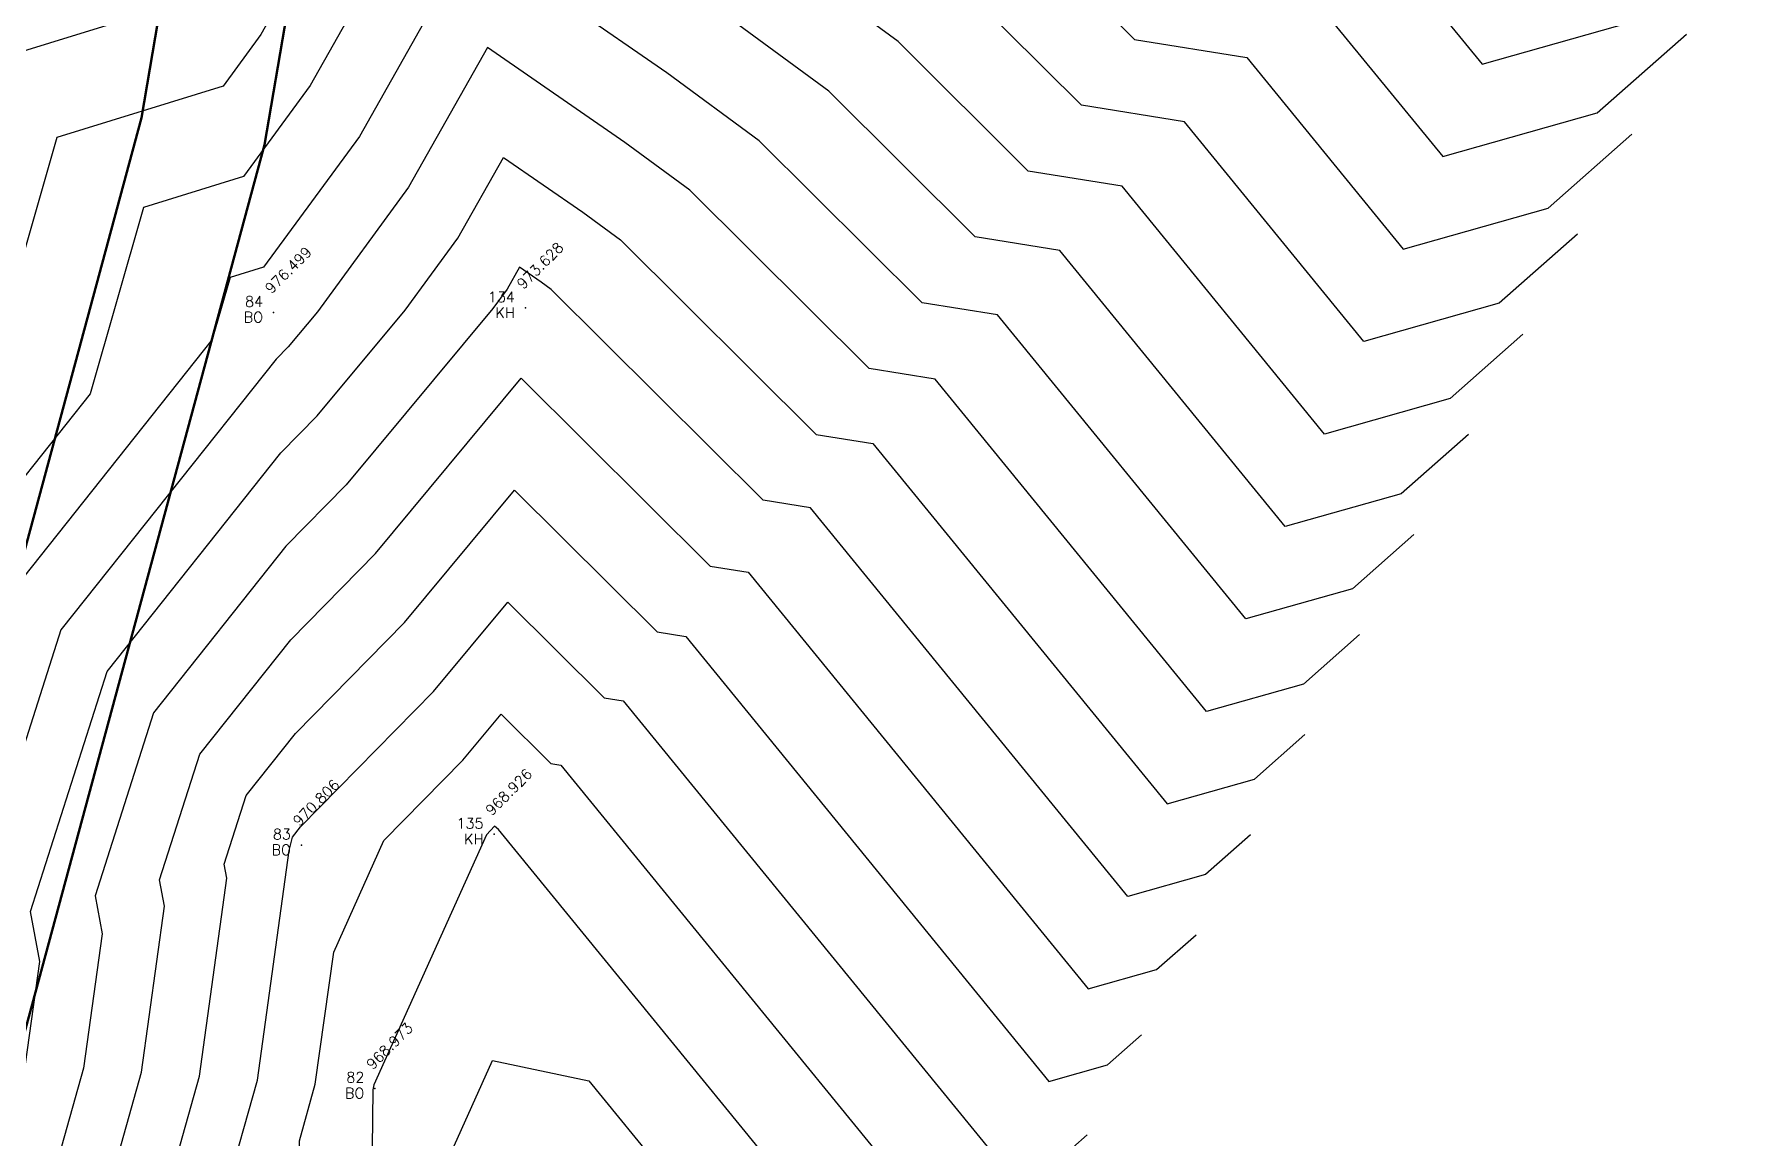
# Model space of a CAD drawing. Header units: metres. Extents: x 319894 to 3389272, y 120 to 6136017.
# Drawn here: x 320836.83 to 320877.47, y 3067848.22 to 3067874.48 of the extents above; entities that cross this region are included whole.
import ezdxf
from ezdxf.enums import TextEntityAlignment as Align

# ---------------------------------------------------------------- set-up
doc = ezdxf.new("R2010")
doc.units = ezdxf.units.M
doc.header["$MEASUREMENT"] = 0
for name, color, linetype in [('BO', 7, 'Continuous'), ('Contour', 254, 'Continuous'), ('Index_Contour', 8, 'Continuous'), ('KH', 7, 'Continuous'), ('Points', 7, 'Continuous'), ('Points-ELV', 6, 'Continuous'), ('Points-NUM', 4, 'Continuous'), ('Points-TXT', 3, 'Continuous')]:
    doc.layers.add(name, color=color, linetype=linetype)
doc.styles.add('romans', font='romans.shx')

# ---------------------------------------------------------------- blocks, each defined once
blk = doc.blocks.new('POINTS')
at = {"layer": 'Points'}
blk.add_line((0, 0), (0, 0), dxfattribs=at)
blk.add_point((0, 0), dxfattribs=at)
at = {"layer": 'Points-ELV', "style": 'romans'}
blk.add_attdef('ELEV', text='', height=1, rotation=45, dxfattribs=at).set_placement((0, 0), align=Align.BOTTOM_LEFT)
at = {"layer": 'Points-NUM', "style": 'romans'}
blk.add_attdef('PTNUM', text='', height=1, dxfattribs=at).set_placement((0, 0), align=Align.BOTTOM_RIGHT)
at = {"layer": 'Points-TXT', "style": 'romans'}
blk.add_attdef('DESC', text='', height=1, dxfattribs=at).set_placement((0, 0), align=Align.BOTTOM_RIGHT)

msp = doc.modelspace()

# ---------------------------------------------------------------- linework, layer by layer
at = {"color": 3, "lineweight": 50, "elevation": 987.586}
for points in [[(320836.311, 3067849.63), (320842.321, 3067871.847), (320844.441, 3067884.298), (320842.682, 3067889.658), (320837.849, 3067892.947), (320832.529, 3067891.702)], [(320833.3, 3067849.988), (320839.388, 3067872.492), (320841.359, 3067884.069), (320840.15, 3067887.752), (320837.25, 3067889.726), (320835.355, 3067889.282)]]:
    msp.add_lwpolyline(points, dxfattribs=at)
at = {"color": 1, "lineweight": 30, "elevation": 987.586}
msp.add_lwpolyline([(320836.311, 3067849.63), (320842.321, 3067871.847), (320844.441, 3067884.298), (320842.682, 3067889.658), (320837.849, 3067892.947), (320832.529, 3067891.702)], dxfattribs=at)
at = {"color": 5, "lineweight": 30}
msp.add_lwpolyline([(320868.385, 3067860.196), (320867.05, 3067859.018), (320864.742, 3067858.366), (320858.282, 3067866.274), (320856.713, 3067866.524), (320852.446, 3067870.767), (320850.898, 3067871.903), (320847.626, 3067874.164), (320845.749, 3067870.84), (320843.575, 3067867.879), (320842.879, 3067867.042), (320842.591, 3067866.749), (320837.467, 3067860.306), (320835.207, 3067853.227)], dxfattribs=at)
msp.add_lwpolyline([(320868.385, 3067860.196), (320867.05, 3067859.018), (320864.742, 3067858.366), (320858.282, 3067866.274), (320856.713, 3067866.524), (320852.446, 3067870.767), (320850.898, 3067871.903), (320847.626, 3067874.164), (320845.749, 3067870.84), (320843.575, 3067867.879), (320842.879, 3067867.042), (320842.591, 3067866.749), (320837.467, 3067860.306), (320835.207, 3067853.227)], dxfattribs=at)
at = {"layer": 'Contour'}
for points in [[(320835.927, 3067890.868), (320837.414, 3067892.646), (320836.654, 3067892.969), (320837.087, 3067893.515), (320837.275, 3067894.382), (320837.438, 3067895.193), (320838.269, 3067896.175), (320838.887, 3067896.869), (320839.165, 3067896.569), (320846.852, 3067895.284), (320846.945, 3067895.205), (320847.43, 3067892.796), (320847.763, 3067892.666), (320851.996, 3067889.83), (320855.34, 3067885.28), (320857.89, 3067883.518), (320864.006, 3067879.028), (320865.552, 3067877.491), (320868.674, 3067876.993), (320871.305, 3067873.772), (320875.208, 3067874.874), (320877.466, 3067876.867)], [(320836.312, 3067888.294), (320839.894, 3067892.576), (320838.063, 3067893.353), (320838.138, 3067893.448), (320838.435, 3067894.819), (320838.526, 3067894.983), (320840.214, 3067893.294), (320841.621, 3067893.059), (320842.612, 3067892.217), (320842.682, 3067891.869), (320847.451, 3067890), (320850.638, 3067887.866), (320853.155, 3067884.44), (320856.892, 3067881.858), (320862.354, 3067877.848), (320864.289, 3067875.924), (320867.189, 3067875.461), (320870.367, 3067871.571), (320874.043, 3067872.609), (320876.169, 3067874.486)], [(320836.697, 3067885.719), (320836.965, 3067886.04), (320838.456, 3067885.657), (320838.556, 3067885.553), (320843.215, 3067888.872), (320847.139, 3067887.335), (320849.279, 3067885.901), (320850.97, 3067883.601), (320855.893, 3067880.199), (320860.703, 3067876.668), (320863.027, 3067874.358), (320865.705, 3067873.93), (320869.429, 3067869.37), (320872.877, 3067870.344), (320874.871, 3067872.104)], [(320872.277, 3067867.341), (320870.546, 3067865.813), (320867.554, 3067864.968), (320862.736, 3067870.868), (320860.501, 3067871.224), (320857.4, 3067874.307), (320853.895, 3067876.881), (320846.6, 3067881.922), (320846.515, 3067882.004), (320846.314, 3067881.956), (320846.307, 3067881.688), (320842.233, 3067874.472), (320841.335, 3067873.248), (320837.371, 3067872.027), (320835.251, 3067864.638)], [(320870.98, 3067864.96), (320869.381, 3067863.548), (320866.617, 3067862.767), (320861.251, 3067869.336), (320859.239, 3067869.658), (320855.749, 3067873.127), (320852.896, 3067875.222), (320846.865, 3067879.389), (320843.405, 3067873.261), (320841.814, 3067871.093), (320839.435, 3067870.361), (320838.163, 3067865.926), (320835.261, 3067862.278)], [(320869.683, 3067862.578), (320868.216, 3067861.283), (320865.679, 3067860.567), (320859.767, 3067867.805), (320857.976, 3067868.091), (320854.097, 3067871.947), (320851.897, 3067873.563), (320847.245, 3067876.777), (320844.577, 3067872.05), (320842.293, 3067868.939), (320841.499, 3067868.695), (320841.074, 3067867.214), (320836.364, 3067861.292)], [(320868.385, 3067860.196), (320867.05, 3067859.018), (320864.742, 3067858.366), (320858.282, 3067866.274), (320856.713, 3067866.524), (320852.446, 3067870.767), (320850.898, 3067871.903), (320847.626, 3067874.164), (320845.749, 3067870.84), (320843.575, 3067867.879), (320842.879, 3067867.042), (320842.591, 3067866.749), (320837.467, 3067860.306), (320835.207, 3067853.227)], [(320865.791, 3067855.433), (320864.719, 3067854.487), (320862.867, 3067853.964), (320855.314, 3067863.211), (320854.188, 3067863.391), (320849.143, 3067868.407), (320848.9, 3067868.585), (320848.387, 3067868.94), (320848.092, 3067868.418), (320847.751, 3067867.954), (320844.265, 3067863.762), (320842.824, 3067862.296), (320839.673, 3067858.334), (320838.283, 3067853.981), (320838.451, 3067853.073), (320838.006, 3067849.875), (320836.154, 3067843.272)], [(320834.589, 3067830.476), (320836.844, 3067833.504), (320837.886, 3067834.984), (320838.766, 3067836.011), (320839.033, 3067837.644), (320837.861, 3067841.211), (320837.903, 3067844.49), (320839.386, 3067849.78), (320839.937, 3067853.734), (320839.821, 3067854.358), (320840.776, 3067857.348), (320842.941, 3067860.07), (320844.958, 3067862.122), (320848.428, 3067866.295), (320852.925, 3067861.824), (320853.829, 3067861.68), (320861.929, 3067851.763), (320863.554, 3067852.222), (320864.494, 3067853.052)], [(320835.621, 3067829.03), (320839.452, 3067834.175), (320839.711, 3067834.544), (320839.931, 3067834.8), (320840.453, 3067838), (320839.587, 3067840.635), (320839.651, 3067845.709), (320840.766, 3067849.685), (320841.422, 3067854.395), (320841.36, 3067854.735), (320841.879, 3067856.362), (320843.057, 3067857.843), (320845.651, 3067860.483), (320848.27, 3067863.631), (320851.663, 3067860.258), (320852.345, 3067860.149), (320860.991, 3067849.562), (320862.388, 3067849.957), (320863.196, 3067850.67)], [(320841.4, 3067846.927), (320842.147, 3067849.59), (320842.908, 3067855.057), (320842.982, 3067855.376), (320843.174, 3067855.617), (320846.344, 3067858.843), (320848.111, 3067860.967), (320850.4, 3067858.691), (320850.86, 3067858.618), (320860.054, 3067847.361)], [(320859.305, 3067843.526), (320858.892, 3067843.161), (320858.179, 3067842.96), (320847.891, 3067855.555), (320847.793, 3067855.639), (320847.601, 3067855.432), (320844.919, 3067849.482), (320844.897, 3067849.364), (320844.879, 3067847.98), (320844.759, 3067839.61), (320845.027, 3067838.855), (320845.004, 3067838.61), (320848.014, 3067833.386), (320847.923, 3067828.645), (320847.421, 3067826.171), (320846.205, 3067822.705), (320846.343, 3067822.475)], [(320849.186, 3067826.817), (320848.799, 3067827.459), (320849.474, 3067829.383), (320849.753, 3067830.757), (320849.803, 3067833.39), (320848.132, 3067836.292), (320848.29, 3067837.965), (320846.454, 3067843.137), (320846.514, 3067847.327), (320847.742, 3067850.059), (320850.042, 3067849.574), (320857.241, 3067840.759), (320857.727, 3067840.896), (320858.008, 3067841.144)], [(320861.223, 3067847.692), (320861.899, 3067848.289)]]:
    msp.add_lwpolyline(points, dxfattribs=at)
at = {"layer": 'Index_Contour'}
for points in [[(320873.574, 3067869.723), (320871.712, 3067868.078), (320868.492, 3067867.169), (320864.22, 3067872.399), (320861.764, 3067872.791), (320859.052, 3067875.487), (320854.894, 3067878.54), (320848.785, 3067882.761), (320847.921, 3067883.937), (320846.827, 3067884.669), (320844.822, 3067885.455), (320842.149, 3067883.551), (320841.994, 3067877.335), (320841.061, 3067875.682), (320840.856, 3067875.402), (320835.307, 3067873.693)], [(320836.626, 3067849.971), (320836.966, 3067852.412), (320836.745, 3067853.604), (320838.57, 3067859.32), (320842.708, 3067864.522), (320843.572, 3067865.402), (320845.663, 3067867.916), (320846.92, 3067869.629), (320848.006, 3067871.552), (320849.899, 3067870.244), (320850.794, 3067869.587), (320855.451, 3067864.958), (320856.798, 3067864.743), (320863.804, 3067856.165), (320865.885, 3067856.752), (320867.088, 3067857.815)], [(320840.636, 3067816.983), (320841.3, 3067817.64), (320841.735, 3067818.116), (320843.851, 3067820.138), (320844.466, 3067820.584), (320844.611, 3067820.803), (320845.368, 3067822.958), (320846.093, 3067826.533), (320846.224, 3067833.381), (320844.44, 3067836.479), (320843.091, 3067837.477), (320843.292, 3067838.712), (320843.039, 3067839.484), (320843.148, 3067848.146), (320843.527, 3067849.495), (320843.965, 3067852.64), (320845.162, 3067855.295), (320847.037, 3067857.203), (320847.952, 3067858.303), (320849.137, 3067857.124), (320849.376, 3067857.086), (320859.116, 3067845.161), (320860.058, 3067845.426), (320860.602, 3067845.907)]]:
    msp.add_lwpolyline(points, dxfattribs=at)

# ---------------------------------------------------------------- block references
at = {"layer": 'BO', "linetype": 'Continuous'}
ref = msp.add_blockref('POINTS', (320842.533, 3067867.86, 976.499), dxfattribs=at)
ref.add_attrib('PTNUM', '84', dxfattribs={"layer": 'Points-NUM', "height": 0.25, "style": 'romans'}).set_placement((320842.283, 3067867.922, 976.499), align=Align.BOTTOM_RIGHT)
ref.add_attrib('DESC', 'BO', dxfattribs={"layer": 'Points-TXT', "height": 0.25, "style": 'romans'}).set_placement((320842.283, 3067867.547, 976.499), align=Align.BOTTOM_RIGHT)
ref.add_attrib('ELEV', '976.499', dxfattribs={"layer": 'Points-ELV', "height": 0.25, "rotation": 45, "style": 'romans'}).set_placement((320842.533, 3067868.235, 976.499), align=Align.BOTTOM_LEFT)
ref = msp.add_blockref('POINTS', (320843.196, 3067855.185, 970.806), dxfattribs=at)
ref.add_attrib('PTNUM', '83', dxfattribs={"layer": 'Points-NUM', "height": 0.25, "style": 'romans'}).set_placement((320842.946, 3067855.247, 970.806), align=Align.BOTTOM_RIGHT)
ref.add_attrib('DESC', 'BO', dxfattribs={"layer": 'Points-TXT', "height": 0.25, "style": 'romans'}).set_placement((320842.946, 3067854.872, 970.806), align=Align.BOTTOM_RIGHT)
ref.add_attrib('ELEV', '970.806', dxfattribs={"layer": 'Points-ELV', "height": 0.25, "rotation": 45, "style": 'romans'}).set_placement((320843.196, 3067855.56, 970.806), align=Align.BOTTOM_LEFT)
ref = msp.add_blockref('POINTS', (320844.944, 3067849.397, 968.973), dxfattribs=at)
ref.add_attrib('PTNUM', '82', dxfattribs={"layer": 'Points-NUM', "height": 0.25, "style": 'romans'}).set_placement((320844.694, 3067849.459, 968.973), align=Align.BOTTOM_RIGHT)
ref.add_attrib('DESC', 'BO', dxfattribs={"layer": 'Points-TXT', "height": 0.25, "style": 'romans'}).set_placement((320844.694, 3067849.084, 968.973), align=Align.BOTTOM_RIGHT)
ref.add_attrib('ELEV', '968.973', dxfattribs={"layer": 'Points-ELV', "height": 0.25, "rotation": 45, "style": 'romans'}).set_placement((320844.944, 3067849.772, 968.973), align=Align.BOTTOM_LEFT)
at = {"layer": 'KH', "linetype": 'Continuous'}
ref = msp.add_blockref('POINTS', (320848.528, 3067867.968, 973.628), dxfattribs=at)
ref.add_attrib('PTNUM', '134', dxfattribs={"layer": 'Points-NUM', "height": 0.25, "style": 'romans'}).set_placement((320848.278, 3067868.03, 973.628), align=Align.BOTTOM_RIGHT)
ref.add_attrib('DESC', 'KH', dxfattribs={"layer": 'Points-TXT', "height": 0.25, "style": 'romans'}).set_placement((320848.278, 3067867.655, 973.628), align=Align.BOTTOM_RIGHT)
ref.add_attrib('ELEV', '973.628', dxfattribs={"layer": 'Points-ELV', "height": 0.25, "rotation": 45, "style": 'romans'}).set_placement((320848.528, 3067868.343, 973.628), align=Align.BOTTOM_LEFT)
ref = msp.add_blockref('POINTS', (320847.781, 3067855.442, 968.926), dxfattribs=at)
ref.add_attrib('PTNUM', '135', dxfattribs={"layer": 'Points-NUM', "height": 0.25, "style": 'romans'}).set_placement((320847.531, 3067855.504, 968.926), align=Align.BOTTOM_RIGHT)
ref.add_attrib('DESC', 'KH', dxfattribs={"layer": 'Points-TXT', "height": 0.25, "style": 'romans'}).set_placement((320847.531, 3067855.129, 968.926), align=Align.BOTTOM_RIGHT)
ref.add_attrib('ELEV', '968.926', dxfattribs={"layer": 'Points-ELV', "height": 0.25, "rotation": 45, "style": 'romans'}).set_placement((320847.781, 3067855.817, 968.926), align=Align.BOTTOM_LEFT)

doc.saveas('drawing.dxf')
